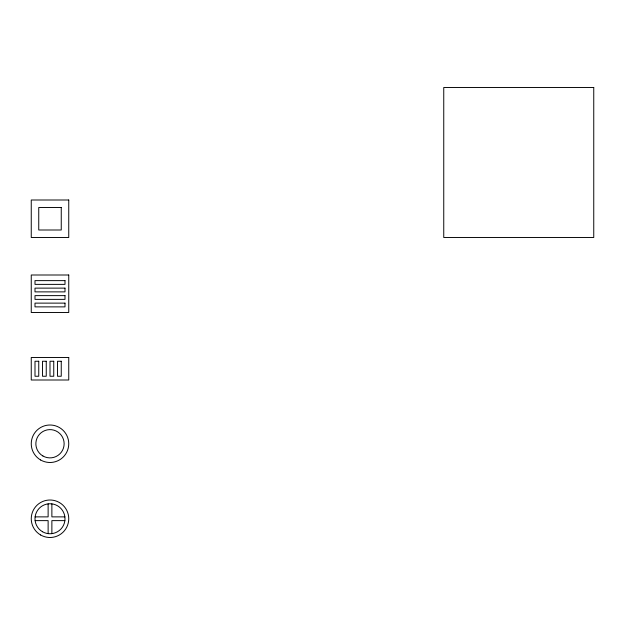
<?xml version="1.0" encoding="UTF-8"?>
<svg xmlns="http://www.w3.org/2000/svg" width="625" height="625" viewBox="0 0 625 625"><rect width="100%" height="100%" fill="white"/><g stroke="black" fill="none" stroke-linecap="round" stroke-linejoin="round"><path stroke-width="0.94" d="M35.117 516.875L48.125 516.875L48.125 503.867M64.883 516.875L51.875 516.875L51.875 503.867M35.117 520.625L48.125 520.625L48.125 533.633M64.883 520.625L51.875 520.625L51.875 533.633M593.75 87.5L443.75 87.5L443.75 237.5L593.75 237.5L593.75 87.5M68.75 200L31.25 200L31.25 237.5L68.75 237.5L68.75 200M61.25 207.5L38.75 207.5L38.75 230L61.25 230L61.25 207.5M68.75 275L31.25 275L31.25 312.5L68.75 312.5L68.75 275M65 280.625L35 280.625L35 284.375L65 284.375L65 280.625M65 288.125L35 288.125L35 291.875L65 291.875L65 288.125M65 295.625L35 295.625L35 299.375L65 299.375L65 295.625M65 303.125L35 303.125L35 306.875L65 306.875L65 303.125M68.75 357.5L31.25 357.5L31.25 380L68.75 380L68.75 357.5M38.75 361.25L35 361.25L35 376.25L38.75 376.25L38.75 361.25M46.25 361.25L42.5 361.25L42.5 376.25L46.25 376.25L46.25 361.25M53.75 361.25L50 361.25L50 376.25L53.75 376.25L53.75 361.25M61.25 361.25L57.5 361.25L57.5 376.25L61.25 376.25L61.25 361.25M40.625 459.984A18.75 18.75 0 0 0 68.75 443.75A18.75 18.75 0 0 0 40.625 427.516A18.75 18.75 0 0 0 40.625 459.984M42.93 455.992A14.133 14.133 0 0 0 64.133 443.75A14.133 14.133 0 0 0 42.93 431.508A14.133 14.133 0 0 0 42.93 455.992M42.5 531.742A15 15 0 0 0 65 518.75A15 15 0 0 0 42.5 505.758A15 15 0 0 0 42.5 531.742M40.625 534.984A18.75 18.75 0 0 0 68.75 518.75A18.75 18.75 0 0 0 40.625 502.516A18.75 18.75 0 0 0 40.625 534.984"/></g></svg>
